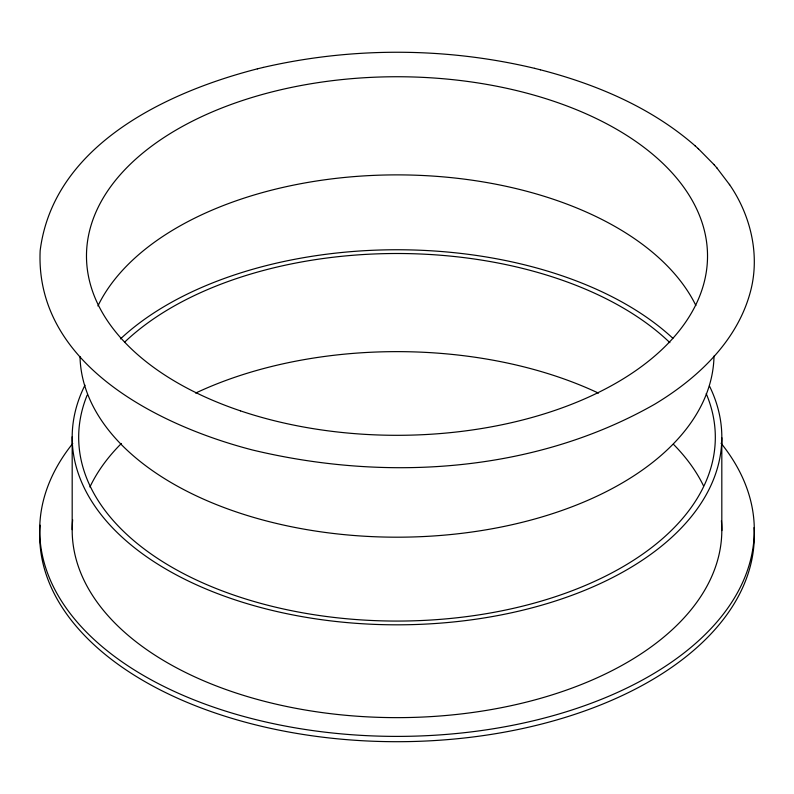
<?xml version="1.0" encoding="UTF-8"?>
<svg xmlns="http://www.w3.org/2000/svg" width="794" height="794" viewBox="0 0 794 794"><rect width="100%" height="100%" fill="white"/><g stroke="black" fill="none" stroke-linecap="round" stroke-linejoin="round"><path stroke-width="1.19" d="M257.544 68.8C166.254 92.183 53.367 145.441 40.157 250.656C34.906 364.406 158.84 425.763 252.601 450.019C385.795 481.978 534.124 472.867 654.722 404.206C696.983 378.778 736.544 341.976 750.062 293.026C760.503 256.025 750.965 215.581 729.398 184.387M263.092 67.46C352.089 46.906 445.93 47.164 534.779 68.383M257.375 68.84L263.261 67.421M540.277 69.763C596.205 84.214 651.269 107.458 695.117 145.818M534.6 68.344L540.466 69.803M698.184 148.577L714.124 164.735M694.829 145.56L698.472 148.835M716.645 167.633L729.636 184.744M713.856 164.427L716.913 167.941M721.815 437.742L721.815 530.571M72.185 436.819L72.185 529.648M97.91 305.958A310.523 179.285 0 0 1 396.613 174.879A310.523 179.285 0 0 1 695.881 305.531M714.005 356.059A317.024 183.027 0 0 1 397.387 537.191A317.024 183.027 0 0 1 80.005 356.516M754.052 527.633A357.3 206.281 0 0 1 394.896 741.695A357.3 206.281 0 0 1 40.137 525.201M721.051 443.211A357.3 206.281 0 0 1 397.238 736.395A357.3 206.281 0 0 1 72.75 443.459M709.459 386.033A324.815 187.533 0 0 1 396.206 624.818A324.815 187.533 0 0 1 84.988 385.15M120.47 338.909A324.815 187.533 0 0 1 672.885 338.304M706.213 393.645A318.325 183.781 0 0 1 398.32 621.067A318.325 183.781 0 0 1 87.171 395.124M124.896 341.906A318.325 183.781 0 0 1 669.888 342.661M89.911 487.03A318.325 183.781 0 0 1 121.363 443.489M195.652 393.07A318.325 183.781 0 0 1 598.458 393.119M673.401 444.253A318.325 183.781 0 0 1 703.385 485.571M721.418 520.755A324.815 187.533 0 0 1 396.206 717.637A324.815 187.533 0 0 1 72.671 519.832M240.503 410.875A310.523 179.285 0 0 0 707.523 256.849A310.523 179.285 0 0 0 242.974 100.352A310.523 179.285 0 0 0 240.503 410.875"/></g></svg>
